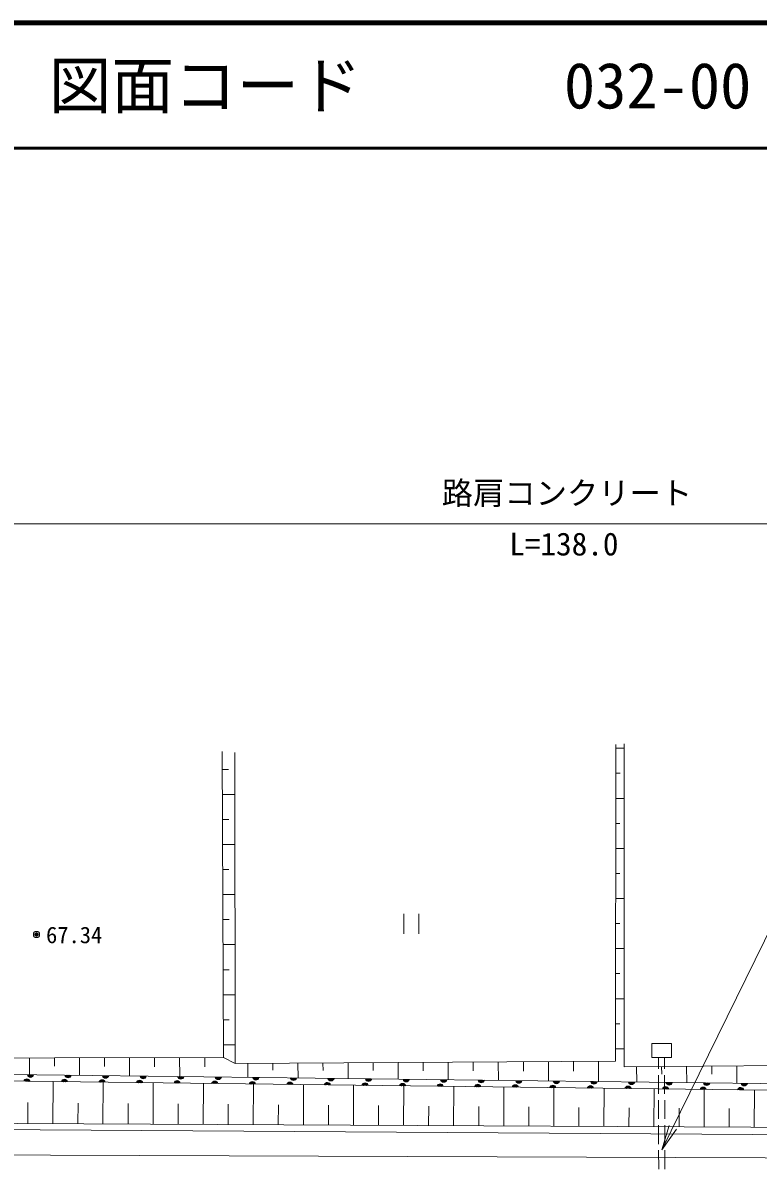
# Model space of a CAD drawing. Units: millimetres, scale not verified. Extents: x 40000 to 680000, y 20000 to 380000.
# Drawn here: x 118319 to 177022, y 288461 to 380000 of the extents above; entities that cross this region are included whole.
import ezdxf
from ezdxf.enums import TextEntityAlignment as Align

# ---------------------------------------------------------------- set-up
doc = ezdxf.new("R2010")
doc.units = ezdxf.units.MM
doc.header["$LTSCALE"] = 1000
doc.header["$PDMODE"] = 32
doc.header["$PDSIZE"] = 500
for name, color, linetype, lineweight in [('M-STR-HTXT', 7, 'Continuous', 13), ('M-TTL', 2, 'Continuous', 140), ('M-TTL-LINE', 7, 'Continuous', 50), ('M-WORK', 1, 'Continuous', 13)]:
    doc.layers.add(name, color=color, linetype=linetype, lineweight=lineweight)
doc.layers.add('M-TTL-TXT', color=7, linetype='Continuous')
doc.styles.add('ＭＳ ゴシック', font='')
doc.styles.get('ＭＳ ゴシック').set_extended_font_data('MS Gothic')

# ---------------------------------------------------------------- blocks, each defined once
blk = doc.blocks.new('open_arrow')
at = {"color": 0, "linetype": 'Continuous', "lineweight": -2}
blk.add_lwpolyline([(7.5, 1.25), (0, 0), (7.5, -1.25)], dxfattribs=at)

msp = doc.modelspace()

# ---------------------------------------------------------------- linework, layer by layer
at = {"layer": 'M-STR-HTXT'}
msp.add_line((92174, 340000), (230773, 340000), dxfattribs=at)
msp.add_lwpolyline([(169339, 289990), (188000, 328000), (205000, 328000)], dxfattribs=at)
at = {"layer": 'M-TTL'}
msp.add_line((680000, 380000), (40000, 380000), dxfattribs=at)
at = {"layer": 'M-TTL-LINE'}
msp.add_line((40000, 370000), (680000, 370000), dxfattribs=at)
at = {"layer": 'M-WORK'}
for p, q in [((165676, 322069), (166323, 322068)), ((134237, 320384), (134742, 320387)), ((165672, 320069), (165999, 320068)), ((134246, 318384), (135256, 318389)), ((165668, 318069), (166322, 318068)), ((134255, 316384), (134754, 316387)), ((165664, 316069), (165995, 316068)), ((134264, 314384), (135261, 314389)), ((165660, 314069), (166322, 314068)), ((134273, 312384), (134765, 312387)), ((165656, 312069), (165991, 312068)), ((134282, 310384), (135265, 310389)), ((165652, 310069), (166321, 310068)), ((148744, 308857), (148744, 307257)), ((149944, 307257), (149944, 308857)), ((134290, 308384), (134776, 308387)), ((165647, 308069), (165986, 308068)), ((134299, 306384), (135270, 306389)), ((165643, 306069), (166321, 306068)), ((134308, 304384), (134787, 304387)), ((165639, 304069), (165982, 304068)), ((134317, 302384), (135274, 302389)), ((165635, 302069), (166320, 302068)), ((134326, 300384), (134798, 300387)), ((165631, 300069), (165977, 300068)), ((134334, 298384), (135279, 298389)), ((165627, 298069), (166320, 298068)), ((118833, 297345), (118837, 295988)), ((120833, 297350), (120835, 296672)), ((122833, 297355), (122837, 295940)), ((124833, 297361), (124835, 296653)), ((126833, 297366), (126837, 295892)), ((128833, 297371), (128835, 296634)), ((130833, 297376), (130837, 295844)), ((132833, 297381), (132835, 296615)), ((136280, 296896), (136287, 295778)), ((138280, 296907), (138284, 296349)), ((140280, 296919), (140287, 295730)), ((142280, 296931), (142284, 296336)), ((144280, 296943), (144288, 295682)), ((146280, 296955), (146284, 296324)), ((148280, 296967), (148288, 295634)), ((150280, 296978), (150284, 296312)), ((152280, 296990), (152288, 295586)), ((154280, 297002), (154284, 296300)), ((156280, 297014), (156289, 295537)), ((158280, 297026), (158284, 296287)), ((160280, 297037), (160289, 295489)), ((162280, 297049), (162285, 296275)), ((164280, 297061), (164290, 295441)), ((167320, 296641), (167330, 295404)), ((169075, 297378), (169076, 296461)), ((169319, 296658), (169325, 296040)), ((169555, 296461), (169551, 297378)), ((171319, 296675), (171331, 295356)), ((173319, 296692), (173325, 296033)), ((175319, 296709), (175331, 295308)), ((169077, 295961), (169078, 294461)), ((169563, 294461), (169557, 295961)), ((120711, 292074), (120728, 295443)), ((124711, 292054), (124728, 295395)), ((128711, 292034), (128728, 295346)), ((132711, 292014), (132728, 295298)), ((136711, 291994), (136727, 295249)), ((140711, 291974), (140727, 295201)), ((144711, 291954), (144727, 295152)), ((148711, 291934), (148727, 295104)), ((152711, 291914), (152727, 295056)), ((156711, 291894), (156726, 295007)), ((160711, 291874), (160726, 294959)), ((164711, 291855), (164726, 294910)), ((168711, 291835), (168726, 294862)), ((172711, 291815), (172726, 294814)), ((176711, 291795), (176725, 294765)), ((169079, 293961), (169081, 292461)), ((169571, 292461), (169565, 293961)), ((118711, 292084), (118720, 293769)), ((122711, 292064), (122720, 293734)), ((126711, 292044), (126719, 293700)), ((130711, 292024), (130719, 293666)), ((134711, 292004), (134719, 293632)), ((138711, 291984), (138719, 293598)), ((142711, 291964), (142719, 293563)), ((146711, 291944), (146719, 293529)), ((150711, 291924), (150719, 293495)), ((154711, 291904), (154719, 293461)), ((158711, 291884), (158719, 293427)), ((162711, 291864), (162718, 293392)), ((166711, 291845), (166718, 293358)), ((170711, 291825), (170718, 293324)), ((174711, 291805), (174718, 293290)), ((169081, 291961), (169083, 290461)), ((169579, 290461), (169573, 291961)), ((169084, 289961), (169085, 288461)), ((169587, 288461), (169581, 289961))]:
    msp.add_line(p, q, dxfattribs=at)
for points in [[(135280, 296890), (165625, 297069), (165677, 322382)], [(166323, 322419), (166320, 296632), (198147, 296904), (198405, 319756)], [(93834, 297282), (134339, 297385), (134231, 321799)], [(135253, 321725), (135280, 296890), (134339, 297385)], [(66638, 291969), (73851, 291889), (79112, 291797), (91221, 291778), (229440, 290867), (232360, 298051), (232417, 313144)], [(92811, 300050), (92737, 296303), (226101, 294697)], [(226097, 294167), (92174, 295789), (91153, 295050), (69927, 295119), (66834, 291967)], [(229710, 291530), (91196, 292221), (91153, 295050)], [(229440, 290867), (229161, 290418), (228398, 289704), (227512, 289163), (63420, 289795)]]:
    msp.add_lwpolyline(points, dxfattribs=at)
msp.add_lwpolyline([(168547, 298486), (170106, 298486), (170106, 297378), (168547, 297378)], close=True, dxfattribs=at)
for radius in [150, 120, 90, 60, 30, 20]:
    msp.add_circle((119405, 307198), radius, dxfattribs=at)
for centre, radius, start, end in [((118923, 296044), 256, 191.99037, 346.6296), ((118923, 296044), 205, 195.23567, 343.38431), ((118923, 296044), 154, 200.77011, 337.84986), ((118923, 296044), 102, 212.59338, 326.0266), ((118923, 296044), 100, 213.53885, 325.08112), ((121922, 296008), 256, 191.99037, 346.6296), ((121922, 296008), 205, 195.23567, 343.38431), ((121922, 296008), 154, 200.77011, 337.84986), ((121922, 296008), 102, 212.59338, 326.0266), ((121922, 296008), 100, 213.53885, 325.08112), ((124922, 295971), 256, 191.99037, 346.6296), ((124922, 295971), 205, 195.23567, 343.38431), ((124922, 295971), 154, 200.77011, 337.84986), ((124922, 295971), 102, 212.59338, 326.0266), ((124922, 295971), 100, 213.53885, 325.08112), ((127922, 295935), 256, 191.99037, 346.6296), ((127922, 295935), 205, 195.23567, 343.38431), ((127922, 295935), 154, 200.77011, 337.84986), ((127922, 295935), 102, 212.59338, 326.0266), ((127922, 295935), 100, 213.53885, 325.08112), ((130922, 295899), 256, 191.99037, 346.6296), ((130922, 295899), 205, 195.23567, 343.38431), ((130922, 295899), 154, 200.77011, 337.84986), ((130922, 295899), 102, 212.59338, 326.0266), ((130922, 295899), 100, 213.53885, 325.08112), ((133921, 295863), 256, 191.99037, 346.6296), ((133921, 295863), 205, 195.23567, 343.38431), ((133921, 295863), 154, 200.77011, 337.84986), ((133921, 295863), 102, 212.59338, 326.0266), ((133921, 295863), 100, 213.53885, 325.08112), ((136921, 295827), 256, 191.99037, 346.6296), ((136921, 295827), 205, 195.23567, 343.38431), ((136921, 295827), 154, 200.77011, 337.84986), ((136921, 295827), 102, 212.59338, 326.0266), ((136921, 295827), 100, 213.53885, 325.08112), ((139921, 295791), 256, 191.99037, 346.6296), ((139921, 295791), 205, 195.23567, 343.38431), ((139921, 295791), 154, 200.77011, 337.84986), ((139921, 295791), 102, 212.59338, 326.0266), ((139921, 295791), 100, 213.53885, 325.08112), ((142921, 295755), 256, 191.99037, 346.6296), ((142921, 295755), 205, 195.23567, 343.38431), ((142921, 295755), 154, 200.77011, 337.84986), ((142921, 295755), 102, 212.59338, 326.0266), ((142921, 295755), 100, 213.53885, 325.08112), ((118638, 295412), 256, 11.98685, 166.62608), ((118638, 295412), 205, 15.23215, 163.38079), ((118638, 295412), 154, 20.7666, 157.84634), ((118638, 295412), 102, 32.58986, 146.02308), ((118638, 295412), 100, 33.53533, 145.0776), ((121638, 295376), 256, 11.98685, 166.62608), ((121638, 295376), 205, 15.23215, 163.38079), ((121638, 295376), 154, 20.7666, 157.84634), ((121638, 295376), 102, 32.58986, 146.02308), ((121638, 295376), 100, 33.53533, 145.0776), ((124638, 295339), 256, 11.98685, 166.62608), ((124638, 295339), 205, 15.23215, 163.38079), ((124638, 295339), 154, 20.7666, 157.84634), ((124638, 295339), 102, 32.58986, 146.02308), ((124638, 295339), 100, 33.53533, 145.0776), ((127637, 295303), 256, 11.98685, 166.62608), ((127637, 295303), 205, 15.23215, 163.38079), ((127637, 295303), 154, 20.7666, 157.84634), ((127637, 295303), 102, 32.58986, 146.02308), ((127637, 295303), 100, 33.53533, 145.0776), ((130637, 295267), 256, 11.98685, 166.62608), ((130637, 295267), 205, 15.23215, 163.38079), ((130637, 295267), 154, 20.7666, 157.84634), ((130637, 295267), 102, 32.58986, 146.02308), ((130637, 295267), 100, 33.53533, 145.0776), ((133637, 295230), 256, 11.98685, 166.62608), ((133637, 295230), 205, 15.23215, 163.38079), ((133637, 295230), 154, 20.7666, 157.84634), ((133637, 295230), 102, 32.58986, 146.02308), ((133637, 295230), 100, 33.53533, 145.0776), ((136637, 295194), 256, 11.98685, 166.62608), ((136637, 295194), 205, 15.23215, 163.38079), ((136637, 295194), 154, 20.7666, 157.84634), ((136637, 295194), 102, 32.58986, 146.02308), ((136637, 295194), 100, 33.53533, 145.0776), ((139636, 295158), 256, 11.98685, 166.62608), ((139636, 295158), 205, 15.23215, 163.38079), ((139636, 295158), 154, 20.7666, 157.84634), ((139636, 295158), 102, 32.58986, 146.02308), ((139636, 295158), 100, 33.53533, 145.0776), ((142636, 295122), 256, 11.98685, 166.62608), ((142636, 295122), 205, 15.23215, 163.38079), ((142636, 295122), 154, 20.7666, 157.84634), ((142636, 295122), 102, 32.58986, 146.02308), ((142636, 295122), 100, 33.53533, 145.0776), ((145636, 295085), 256, 11.98685, 166.62608), ((145636, 295085), 205, 15.23215, 163.38079), ((145636, 295085), 154, 20.7666, 157.84634), ((145636, 295085), 102, 32.58986, 146.02308), ((145636, 295085), 100, 33.53533, 145.0776), ((145921, 295718), 256, 191.99037, 346.6296), ((145921, 295718), 205, 195.23567, 343.38431), ((145921, 295718), 154, 200.77011, 337.84986), ((145921, 295718), 102, 212.59338, 326.0266), ((145921, 295718), 100, 213.53885, 325.08112), ((148636, 295049), 256, 11.98685, 166.62608), ((148636, 295049), 205, 15.23215, 163.38079), ((148636, 295049), 154, 20.7666, 157.84634), ((148636, 295049), 102, 32.58986, 146.02308), ((148636, 295049), 100, 33.53533, 145.0776), ((148920, 295682), 256, 191.99037, 346.6296), ((148920, 295682), 205, 195.23567, 343.38431), ((148920, 295682), 154, 200.77011, 337.84986), ((148920, 295682), 102, 212.59338, 326.0266), ((148920, 295682), 100, 213.53885, 325.08112), ((151636, 295013), 256, 11.98685, 166.62608), ((151636, 295013), 205, 15.23215, 163.38079), ((151636, 295013), 154, 20.7666, 157.84634), ((151636, 295013), 102, 32.58986, 146.02308), ((151636, 295013), 100, 33.53533, 145.0776), ((151920, 295646), 256, 191.99037, 346.6296), ((151920, 295646), 205, 195.23567, 343.38431), ((151920, 295646), 154, 200.77011, 337.84986), ((151920, 295646), 102, 212.59338, 326.0266), ((151920, 295646), 100, 213.53885, 325.08112), ((154635, 294976), 256, 11.98685, 166.62608), ((154635, 294976), 205, 15.23215, 163.38079), ((154635, 294976), 154, 20.7666, 157.84634), ((154635, 294976), 102, 32.58986, 146.02308), ((154635, 294976), 100, 33.53533, 145.0776), ((154920, 295610), 256, 191.99037, 346.6296), ((154920, 295610), 205, 195.23567, 343.38431), ((154920, 295610), 154, 200.77011, 337.84986), ((154920, 295610), 102, 212.59338, 326.0266), ((154920, 295610), 100, 213.53885, 325.08112), ((157635, 294940), 256, 11.98685, 166.62608), ((157635, 294940), 205, 15.23215, 163.38079), ((157635, 294940), 154, 20.7666, 157.84634), ((157635, 294940), 102, 32.58986, 146.02308), ((157635, 294940), 100, 33.53533, 145.0776), ((157920, 295574), 256, 191.99037, 346.6296), ((157920, 295574), 205, 195.23567, 343.38431), ((157920, 295574), 154, 200.77011, 337.84986), ((157920, 295574), 102, 212.59338, 326.0266), ((157920, 295574), 100, 213.53885, 325.08112), ((160635, 294904), 256, 11.98685, 166.62608), ((160635, 294904), 205, 15.23215, 163.38079), ((160635, 294904), 154, 20.7666, 157.84634), ((160635, 294904), 102, 32.58986, 146.02308), ((160635, 294904), 100, 33.53533, 145.0776), ((160919, 295538), 256, 191.99037, 346.6296), ((160919, 295538), 205, 195.23567, 343.38431), ((160919, 295538), 154, 200.77011, 337.84986), ((160919, 295538), 102, 212.59338, 326.0266), ((160919, 295538), 100, 213.53885, 325.08112), ((163635, 294867), 256, 11.98685, 166.62608), ((163635, 294867), 205, 15.23215, 163.38079), ((163635, 294867), 154, 20.7666, 157.84634), ((163635, 294867), 102, 32.58986, 146.02308), ((163635, 294867), 100, 33.53533, 145.0776), ((163919, 295502), 256, 191.99037, 346.6296), ((163919, 295502), 205, 195.23567, 343.38431), ((163919, 295502), 154, 200.77011, 337.84986), ((163919, 295502), 102, 212.59338, 326.0266), ((163919, 295502), 100, 213.53885, 325.08112), ((166634, 294831), 256, 11.98685, 166.62608), ((166634, 294831), 205, 15.23215, 163.38079), ((166634, 294831), 154, 20.7666, 157.84634), ((166634, 294831), 102, 32.58986, 146.02308), ((166634, 294831), 100, 33.53533, 145.0776), ((166919, 295466), 256, 191.99037, 346.6296), ((166919, 295466), 205, 195.23567, 343.38431), ((166919, 295466), 154, 200.77011, 337.84986), ((166919, 295466), 102, 212.59338, 326.0266), ((166919, 295466), 100, 213.53885, 325.08112), ((169634, 294795), 256, 11.98685, 166.62608), ((169634, 294795), 205, 15.23215, 163.38079), ((169634, 294795), 154, 20.7666, 157.84634), ((169634, 294795), 102, 32.58986, 146.02308), ((169634, 294795), 100, 33.53533, 145.0776), ((169919, 295429), 256, 191.99037, 346.6296), ((169919, 295429), 205, 195.23567, 343.38431), ((169919, 295429), 154, 200.77011, 337.84986), ((169919, 295429), 102, 212.59338, 326.0266), ((169919, 295429), 100, 213.53885, 325.08112), ((172634, 294758), 256, 11.98685, 166.62608), ((172634, 294758), 205, 15.23215, 163.38079), ((172634, 294758), 154, 20.7666, 157.84634), ((172634, 294758), 102, 32.58986, 146.02308), ((172634, 294758), 100, 33.53533, 145.0776), ((172919, 295393), 256, 191.99037, 346.6296), ((172919, 295393), 205, 195.23567, 343.38431), ((172919, 295393), 154, 200.77011, 337.84986), ((172919, 295393), 102, 212.59338, 326.0266), ((172919, 295393), 100, 213.53885, 325.08112), ((175634, 294722), 256, 11.98685, 166.62608), ((175634, 294722), 205, 15.23215, 163.38079), ((175634, 294722), 154, 20.7666, 157.84634), ((175634, 294722), 102, 32.58986, 146.02308), ((175634, 294722), 100, 33.53533, 145.0776), ((175918, 295357), 256, 191.99037, 346.6296), ((175918, 295357), 205, 195.23567, 343.38431), ((175918, 295357), 154, 200.77011, 337.84986), ((175918, 295357), 102, 212.59338, 326.0266), ((175918, 295357), 100, 213.53885, 325.08112)]:
    msp.add_arc(centre, radius, start, end, dxfattribs=at)
msp.add_point((119405, 307198), dxfattribs=at)

# ---------------------------------------------------------------- block references
at = {"layer": 'M-STR-HTXT', "xscale": 267, "yscale": 267, "rotation": 63.9}
msp.add_blockref('open_arrow', (169339, 289990), dxfattribs=at)

# ---------------------------------------------------------------- texts
at = {"layer": 'M-STR-HTXT', "style": 'ＭＳ ゴシック'}
for s, p in [('路肩コンクリート', (161762, 340987)), ('L=138.0', (161513, 336917))]:
    msp.add_text(s, height=1833, dxfattribs=at).set_placement(p, align=Align.BOTTOM_CENTER)
at = {"layer": 'M-TTL-TXT', "style": 'ＭＳ ゴシック'}
for s, p in [('図面コード', (120380, 375000)), ('032-00', (161521, 375000))]:
    msp.add_text(s, height=3666, dxfattribs=at).set_placement(p, align=Align.MIDDLE_LEFT)
at = {"layer": 'M-WORK', "style": 'ＭＳ ゴシック'}
msp.add_text('67.34', height=1320, dxfattribs=at).set_placement((122411, 306104), align=Align.BOTTOM_CENTER)

doc.saveas('drawing.dxf')
